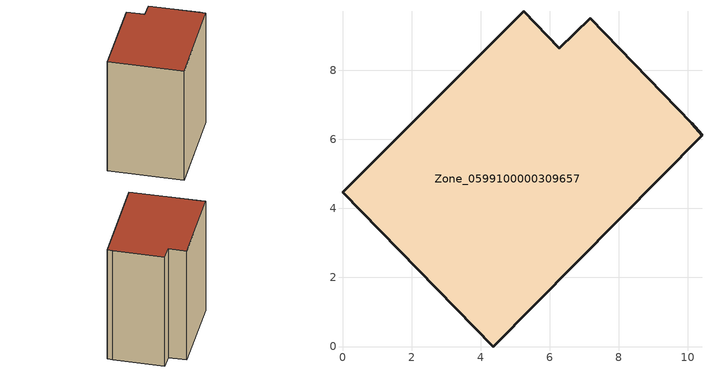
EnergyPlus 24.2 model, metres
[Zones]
Zone_0599100000309657
 floor ground (C_G): 6.28,8.64 7.17,9.5 10.12,6.46 10.41,6.12 4.36,0 0,4.46 5.24,9.7 z0
 wall outside (C_F): 4.36,0 10.41,6.12 10.12,6.46 7.17,9.5 6.28,8.64 5.24,9.7 0,4.46 4.36,0 z0:10.28
 roof outside (C_R): 5.24,9.7 0,4.46 4.36,0 10.41,6.12 10.12,6.46 7.17,9.5 6.28,8.64 z10.28
[BUILDING]
Pand.0599100000309657: North Axis=0; Terrain=City; Loads Convergence Tolerance Value=0.04; Temperature Convergence Tolerance Value=0.4; Solar Distribution=FullExterior; Maximum Number of Warmup Days=25; Minimum Number of Warmup Days=1
[Site:Location]
Rotterdam.The.Hague.AP_ZH_NLD Design_Conditions: Latitude=51.96; Longitude=4.45; Time Zone=1; Elevation=-4.5
[SITE:GROUNDTEMPERATURE:BUILDINGSURFACE]
18, 18, 18, 18, 18, 18, 18, 18, 18, 18, 18, 18
[MATERIAL] Thermal Absorptance=0.9; Solar Absorptance=0.7; Visible Absorptance=0.7
Name | Roughness | Thickness | Conductivity | Density | Specific Heat
G.TI.1946 | MediumSmooth | 0.15 | 1 | 540 | 1210
F.TI.1946 | Rough | 0.3 | 0.857143 | 1920 | 840
R.TI.1946 | MediumRough | 0.2 | 0.1 | 1500 | 1000
[CONSTRUCTION]
C_G: G.TI.1946
C_F: F.TI.1946
C_R: R.TI.1946
[ZONE]
Zone_0599100000309657: Type=1; Multiplier=1; Ceiling Height=Autocalculate; Volume=Autocalculate; Floor Area=autocalculate; Part of Total Floor Area=Yes
[ZONEINFILTRATION:DESIGNFLOWRATE]
Infil_Zone_0599100000309657: Zone or ZoneList or Space or SpaceList=Zone_0599100000309657; Schedule=AlwaysOn; Design Flow Rate Calculation Method=Flow/Area; Flow Rate per Floor Area=0.003; Constant Term Coefficient=1; Temperature Term Coefficient=0; Velocity Term Coefficient=0; Velocity Squared Term Coefficient=0
[HVACTEMPLATE:ZONE:IDEALLOADSAIRSYSTEM]
Zone_0599100000309657: Maximum Heating Supply Air Temperature=50; Minimum Cooling Supply Air Temperature=13; Maximum Heating Supply Air Humidity Ratio=0.0156; Minimum Cooling Supply Air Humidity Ratio=0.0077; Heating Limit=NoLimit; Cooling Limit=NoLimit; Dehumidification Control Type=ConstantSensibleHeatRatio; Cooling Sensible Heat Ratio=0.7; Dehumidification Setpoint=60; Humidification Control Type=None; Humidification Setpoint=30; Outdoor Air Method=None; Outdoor Air Flow Rate per Person=0.00944; Outdoor Air Flow Rate per Zone Floor Area=0; Outdoor Air Flow Rate per Zone=0; Demand Controlled Ventilation Type=None; Outdoor Air Economizer Type=NoEconomizer; Heat Recovery Type=None; Sensible Heat Recovery Effectiveness=0.7; Latent Heat Recovery Effectiveness=0.65
[ZONECONTROL:THERMOSTAT]
ThermostatControl_Zone_0599100000309657: Zone or ZoneList=Zone_0599100000309657; Control Type Schedule=DualSetpointControlType; Control 1=Thermostat_Zone_0599100000309657; Temperature Difference Between Cutout And Setpoint=0
[THERMOSTATSETPOINT:DUALSETPOINT]
Thermostat_Zone_0599100000309657: Heating Setpoint Temperature Schedule=HeatingSetpoint_Zone_0599100000309657; Cooling Setpoint Temperature Schedule=CoolingSetpoint_Zone_0599100000309657
[SCHEDULE:COMPACT]
HeatingSetpoint_Zone_0599100000309657: Through: 12/31, For: AllDays, Until: 24:00, 21
CoolingSetpoint_Zone_0599100000309657: Through: 12/31, For: AllDays, Until: 24:00, 24
DualSetpointControlType: Through: 12/31, For: AllDays, Until: 24:00, 4
AlwaysOn: Through: 12/31, For: AllDays, Until: 24:00, 1
